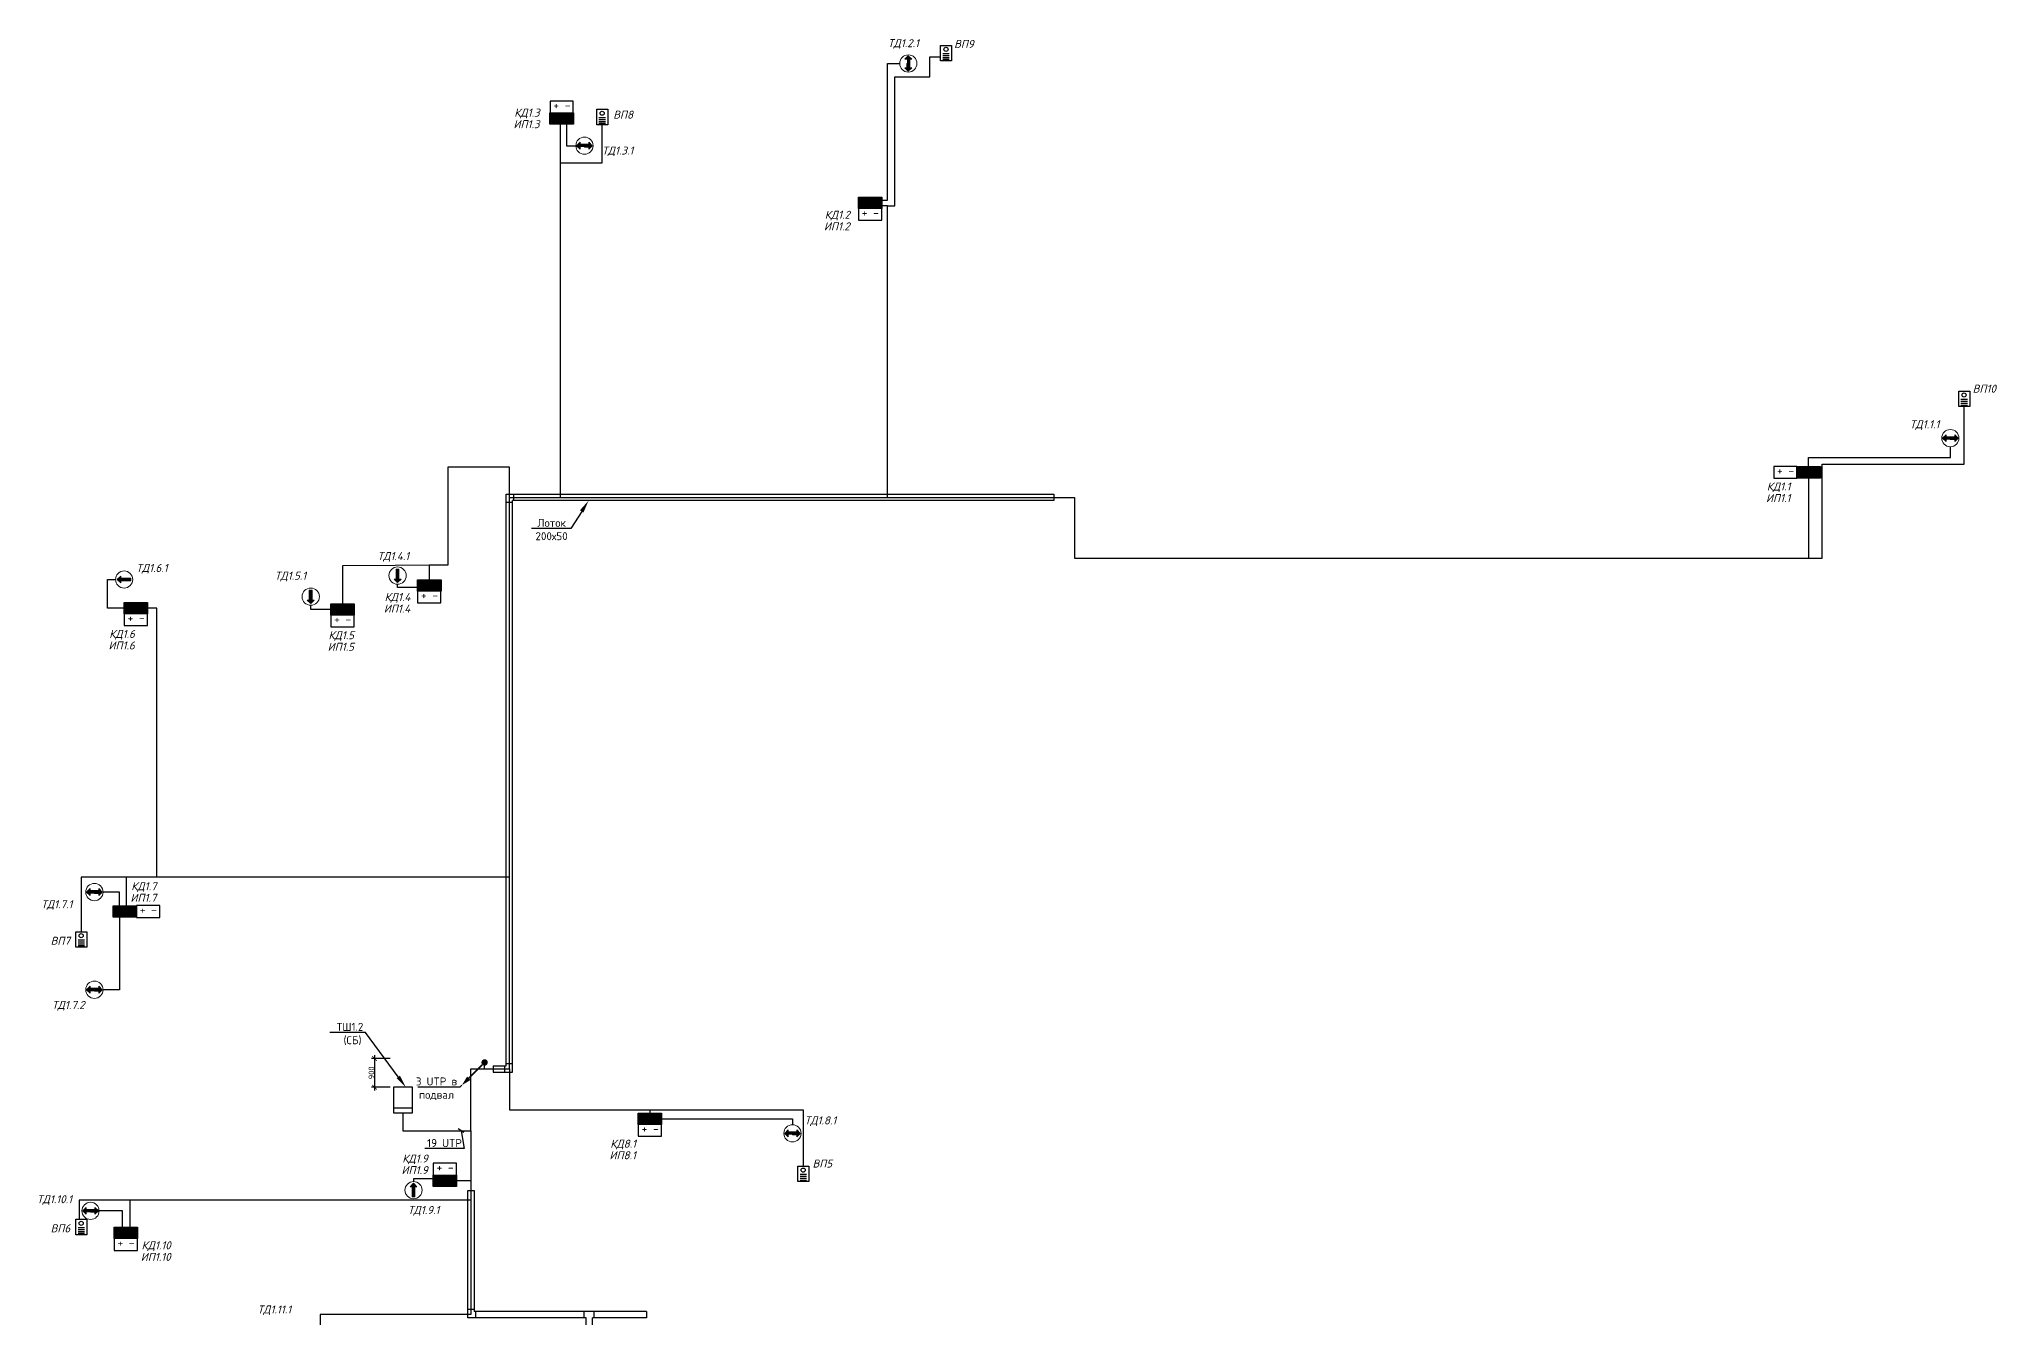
# Model space of a CAD drawing. Header units: millimetres. Extents: x -227263 to 66247, y -328592 to 378394.
# Drawn here: x -2408 to 58741, y 37090 to 77042 of the extents above; entities that cross this region are included whole.
import ezdxf
from ezdxf import colors
from ezdxf.entities.mleader import LeaderData, LeaderLine
from ezdxf.math import Vec2, Vec3

# ---------------------------------------------------------------- set-up
doc = ezdxf.new("R2010")
doc.units = ezdxf.units.MM
doc.header["$LTSCALE"] = 0.5
doc.layers.get('0').update_dxf_attribs({"lineweight": 18})
doc.layers.get('Defpoints').update_dxf_attribs({"color": 4, "lineweight": 140})
doc.layers.add('1', color=7, linetype='Continuous')
doc.layers.add('Датчики охр.', color=5, linetype='Continuous')
for name, color, linetype, lineweight in [('_0', 7, 'Continuous', 18), ('_СКУД', 1, 'Continuous', 30), ('_СС_ТФ', 174, 'Continuous', 30), ('АПС извещ', 1, 'Continuous', 30), ('СС_СКК_Лоток', 170, 'Continuous', 25), ('СС_СКС_Оборудование', 6, 'Continuous', 30), ('СС_СКУД_кабель', 7, 'Continuous', 30), ('СС_СКУД_оборудование', 7, 'Continuous', 25), ('СС_СКУД_текст', 7, 'Continuous', 25)]:
    doc.layers.add(name, color=color, linetype=linetype, lineweight=lineweight)
doc.styles.add('BRAZEN-txt', font='isocpeui.ttf')
doc.styles.add('DEN', font='', dxfattribs={"height": 300})
doc.styles.add('ICOCPEUR', font='')
doc.styles.add('ISOCPEUR', font='isocpeui.ttf', dxfattribs={"height": 2.5})
doc.styles.get('DEN').set_extended_font_data('ISOCPEUR')
doc.styles.get('ICOCPEUR').set_extended_font_data('ISOCPEUR')
doc.dimstyles.new('BRAZEN-Размеры_осевые', dxfattribs={"dimscale": 0, "dimtxt": 350, "dimasz": 150, "dimexe": 100, "dimexo": 100, "dimgap": 70, "dimtad": 1, "dimdec": 0, "dimzin": 0, "dimdsep": 46, "dimtxsty": 'BRAZEN-txt', "dimblk": 'ARCHTICK', "dimcen": 1, "dimdle": 100, "dimadec": 0, "dimazin": 0, "dimtfac": 1, "dimtdec": 0, "dimtofl": 0, "dimtmove": 1, "dimatfit": 3, "dimfxl": 1, "dimtolj": 1, "dimtzin": 0, "dimarcsym": 0})

# ---------------------------------------------------------------- blocks, each defined once
blk = doc.blocks.new('_ArchTick')
at = {"color": 0, "linetype": 'ByBlock', "const_width": 0.15}
blk.add_lwpolyline([(-0.5, -0.5), (0.5, 0.5)], dxfattribs=at)
blk = doc.blocks.new('*D494')
at = {"layer": 'Defpoints', "color": 0, "transparency": 16777216}
for p in [(8656, 45195), (8069, 44295), (8656, 44295)]:
    blk.add_point(p, dxfattribs=at)
at = {"layer": 'СС_СКК_Лоток', "color": 0, "linetype": 'Continuous', "lineweight": -2, "transparency": 16777216}
for p, q in [((8069, 45295), (8069, 44195)), ((8556, 45195), (7969, 45195)), ((8556, 44295), (7969, 44295))]:
    blk.add_line(p, q, dxfattribs=at)
at = {"layer": 'СС_СКК_Лоток', "color": 0, "lineweight": -2, "transparency": 16777216, "xscale": 150, "yscale": 150, "zscale": 150}
for p, rotation in [((8069, 45195), 90), ((8069, 44295), 270)]:
    blk.add_blockref('_ArchTick', p, dxfattribs=dict(at, rotation=rotation))
at = {"layer": 'СС_СКК_Лоток', "color": 0, "lineweight": 0, "transparency": 16777216, "insert": (7970, 44745), "char_height": 250, "width": 731.08, "attachment_point": 5, "rotation": 90, "style": 'ICOCPEUR'}
blk.add_mtext('\\A1;{\\H0.71429x;900}', dxfattribs=at)
blk = doc.blocks.new('глб87')
at = {"layer": 'АПС извещ', "color": 1, "ltscale": 100}
blk.add_lwpolyline([(188096, -212870), (187290, -212870), (187290, -213279), (188096, -213279)], close=True, dxfattribs=at)
at = {"layer": '1', "color": 7, "style": 'DEN'}
blk.add_text('+ -', height=300, dxfattribs=at).set_placement((187401, -213161))
blk = doc.blocks.new('A$Ca14e5f01')
at = {"lineweight": 20}
h = blk.add_hatch(color=0, dxfattribs=at)
h.dxf.hatch_style = 1
h.paths.add_polyline_path([(315, 405), (378, 405), (270, 514), (162, 405), (225, 405), (225, 270), (315, 270)])
h = blk.add_hatch(color=0, dxfattribs=at)
h.dxf.hatch_style = 1
h.paths.add_polyline_path([(315, 134), (315, 270), (225, 270), (225, 134), (162, 134), (270, 25), (378, 134)])
at = {"color": 0, "lineweight": 20}
for p, q in [((162, 405), (270, 514)), ((225, 405), (162, 405)), ((225, 134), (162, 134)), ((162, 134), (270, 25)), ((225, 270), (225, 134)), ((315, 270), (225, 270)), ((315, 270), (225, 270)), ((378, 405), (270, 514)), ((378, 134), (270, 25)), ((315, 270), (315, 405)), ((315, 405), (378, 405)), ((315, 270), (315, 134)), ((315, 134), (378, 134))]:
    blk.add_line(p, q, dxfattribs=at)
blk.add_circle((270, 270), 270, dxfattribs=at)
blk = doc.blocks.new('A$C2DBE3CD9')
at = {"layer": '_0', "true_color": 0xffffff}
h = blk.add_hatch(color=7, dxfattribs=at)
h.dxf.hatch_style = 1
h.paths.add_polyline_path([(0, 542), (355, 542), (355, 0), (0, 0)])
at = {"layer": '_СКУД', "color": 5, "lineweight": 30, "ltscale": 200}
for points in [[(0, 542), (355, 542), (355, 0), (0, 0)], [(45, 496), (310, 496), (310, 45), (45, 45)]]:
    blk.add_lwpolyline(points, close=True, dxfattribs=at)
for points in [[(45, 496), (310, 45)], [(45, 45), (310, 496)]]:
    blk.add_lwpolyline(points, dxfattribs=at)
blk = doc.blocks.new('A$C40bc01a5')
at = {"layer": '_0', "true_color": 0xffffff, "transparency": 33554610}
h = blk.add_hatch(color=7, dxfattribs=at)
h.dxf.hatch_style = 1
h.paths.add_polyline_path([(602, 309), (-598, 309), (-598, -300), (602, -300)])
at = {"layer": 'АПС извещ', "color": 82, "lineweight": 30, "ltscale": 100}
blk.add_lwpolyline([(602, 309), (-598, 309), (-598, -300), (602, -300)], close=True, dxfattribs=at)
at = {"layer": 'Датчики охр.', "color": 82, "lineweight": 30}
for p, q in [((-494, 225), (494, -225)), ((494, 225), (-494, -225))]:
    blk.add_line(p, q, dxfattribs=at)
blk.add_lwpolyline([(-494, 225), (494, 225), (494, -225), (-494, -225)], close=True, dxfattribs=at)
blk = doc.blocks.new('точка доступа')
at = {"lineweight": 20}
h = blk.add_hatch(color=0, dxfattribs=at)
h.dxf.hatch_style = 1
h.paths.add_polyline_path([(-64, 154), (-64, -293), (64, -293), (64, 154), (154, 154), (0, 310), (-154, 154)])
at = {"color": 0, "lineweight": 20}
for p, q in [((-154, 154), (0, 310)), ((-64, 154), (-154, 154)), ((-64, -293), (-64, 154)), ((154, 154), (0, 310)), ((64, -293), (64, 154)), ((64, 154), (154, 154)), ((-64, -293), (64, -293))]:
    blk.add_line(p, q, dxfattribs=at)
blk.add_circle((0, 0), 385, dxfattribs=at)
blk = doc.blocks.new('_Oblique')
at = {"color": 0, "linetype": 'ByBlock', "lineweight": -2}
blk.add_line((-0.5, -0.5), (0.5, 0.5), dxfattribs=at)
blk = doc.blocks.new('*U377')
at = {"layer": '_СС_ТФ', "color": 3, "lineweight": 30}
for p, q in [((-102, -14), (101, -14)), ((-102, -74), (101, -74)), ((-102, -136), (101, -136)), ((-102, -194), (101, -194))]:
    blk.add_line(p, q, dxfattribs=at)
blk.add_lwpolyline([(-171, 241), (171, 241), (171, -241), (-171, -241)], close=True, dxfattribs=at)
blk.add_circle((-3, 117), 64.3, dxfattribs=at)
blk = doc.blocks.new('*U502')
at = {"layer": '_СС_ТФ', "color": 3, "lineweight": 30}
for p, q in [((-102, -14), (101, -14)), ((-102, -74), (101, -74)), ((-102, -136), (101, -136)), ((-102, -194), (101, -194))]:
    blk.add_line(p, q, dxfattribs=at)
blk.add_lwpolyline([(-171, 241), (171, 241), (171, -241), (-171, -241)], close=True, dxfattribs=at)
blk.add_circle((-3, 117), 64.3, dxfattribs=at)
blk = doc.blocks.new('*U504')
at = {"layer": '_СС_ТФ', "color": 3, "lineweight": 30}
for p, q in [((-102, -14), (101, -14)), ((-102, -74), (101, -74)), ((-102, -136), (101, -136)), ((-102, -194), (101, -194))]:
    blk.add_line(p, q, dxfattribs=at)
blk.add_lwpolyline([(-171, 241), (171, 241), (171, -241), (-171, -241)], close=True, dxfattribs=at)
blk.add_circle((-3, 117), 64.3, dxfattribs=at)
blk = doc.blocks.new('*U506')
at = {"layer": '_СС_ТФ', "color": 3, "lineweight": 30}
for p, q in [((-102, -14), (101, -14)), ((-102, -74), (101, -74)), ((-102, -136), (101, -136)), ((-102, -194), (101, -194))]:
    blk.add_line(p, q, dxfattribs=at)
blk.add_lwpolyline([(-171, 241), (171, 241), (171, -241), (-171, -241)], close=True, dxfattribs=at)
blk.add_circle((-3, 117), 64.3, dxfattribs=at)
blk = doc.blocks.new('*U278')
blk.add_hatch(color=256).paths.add_polyline_path([(-0.71, -0.71, 1), (0.71, 0.71, 1)])
blk.add_lwpolyline([(-7.07, -7.07, 0, 1.5, 0), (-4.95, -4.95, 2, 2, 0)], format="xyseb")
at = {"const_width": 0.5}
blk.add_lwpolyline([(-4.95, -4.95), (-0.71, -0.71)], dxfattribs=at)
blk = doc.blocks.new('_None')

msp = doc.modelspace()

# ---------------------------------------------------------------- linework, layer by layer
at = {"layer": 'СС_СКК_Лоток'}
for p, q in [((12179, 44969), (12179, 62822)), ((12179, 62822), (29286, 62822)), ((12379, 62561), (12179, 62561)), ((29286, 62622), (12379, 62622)), ((12379, 44769), (12379, 62622)), ((12422, 62622), (12422, 62822)), ((29286, 62822), (29286, 62622)), ((11769.9, 44969), (12179, 44969)), ((11769.9, 44969), (11769.9, 44769)), ((11769.9, 44769), (12379, 44769)), ((12129, 44969), (12129, 44769)), ((12179, 45036), (12379, 45036)), ((10978.5, 37090.3), (10978.5, 41065)), ((10978.5, 41065), (11178.5, 41065)), ((11178.5, 41065), (11178.5, 37290.3)), ((11178.5, 37348.8), (10978.5, 37348.8)), ((14677.4, 37090.3), (10978.5, 37090.3)), ((14877.4, 37290.3), (11178.5, 37290.3)), ((11216.4, 37290.3), (11216.4, 37090.3)), ((14620.4, 37090.3), (14620.4, 37290.3)), ((14677.4, 27807.2), (14677.4, 37090.3)), ((16560.5, 37290.3), (14877.4, 37290.3)), ((14877.4, 28007.2), (14877.4, 37090.3)), ((16560.5, 37090.3), (14877.4, 37090.3)), ((14927.6, 37090.3), (14927.6, 37290.3)), ((16560.5, 37290.3), (16560.5, 37090.3))]:
    msp.add_line(p, q, dxfattribs=at)
at = {"layer": 'СС_СКС_Оборудование', "color": 7}
msp.add_line((9255.8, 43640.8), (8655.8, 43640.8), dxfattribs=at)
msp.add_lwpolyline([(9255.8, 43495), (9255.8, 44295), (8655.8, 44295), (8655.8, 43495)], close=True, dxfattribs=at)
at = {"layer": 'СС_СКУД_кабель', "color": 6}
for points in [[(8955.8, 43495), (8955.8, 42937.5), (11078.5, 42937.5), (11078.5, 44869), (12279, 44869), (12279, 62722), (24093.7, 62722), (24093.7, 71830.6), (24323.9, 71830.6), (24323.9, 75860.5), (25409.5, 75860.5), (25409.5, 76484), (25748.7, 76484)], [(8955.8, 43495), (8955.8, 42937.5), (11078.5, 42937.5), (11078.5, 44869), (12279, 44869), (12279, 62722), (12279, 62722), (13872, 62722), (13872, 74559.5)], [(8955.8, 43495), (8955.8, 42937.5), (11078.5, 42937.5), (11078.5, 44869), (12279, 44869), (12279, 62722), (12279, 62722), (13872, 62722), (13872, 73171.9), (15179.4, 73171.9), (15179.4, 74367.6)], [(8955.8, 43495), (8955.8, 42937.5), (11078.5, 42937.5), (11078.5, 44869), (12279, 44869), (12279, 62722), (24093.7, 62722), (24093.7, 71830.6), (23545.7, 71830.6)], [(8955.8, 43495), (8955.8, 42937.5), (11078.5, 42937.5), (11078.5, 44869), (12279, 44869), (12279, 62722), (29935.4, 62722), (29935.4, 60821.6), (53287.7, 60821.6), (53287.7, 63757.3), (57720.9, 63757.3), (57720.9, 65563.5)], [(8955.8, 43495), (8955.8, 42937.5), (11078.5, 42937.5), (11078.5, 44869), (12279, 44869), (12279, 62722), (12279, 63667.6), (10361.9, 63667.6), (10361.9, 60608.8), (7065.9, 60588.9), (7065.9, 59266.2)], [(8955.8, 43495), (8955.8, 42937.5), (11078.5, 42937.5), (11078.5, 44869), (12279, 44869), (12279, 62722), (12279, 63667.6), (10361.9, 63667.6), (10361.9, 60608.8), (9777.8, 60608.8), (9777.8, 60011.8)], [(8955.8, 43495), (8955.8, 42937.5), (11078.5, 42937.5), (11078.5, 44869), (12279, 44869), (12279, 62722), (29935.4, 62722), (29935.4, 60821.6), (52863.3, 60821.6), (52863.3, 63108.1), (52863.3, 63108.1), (52863.3, 63507.1)], [(8955.8, 43495), (8955.8, 42937.5), (11078.5, 42937.5), (11078.5, 44869), (12279, 44869), (12279, 50860.8), (1264.4, 50860.8), (1264.4, 59266.2), (979.4, 59266.2)], [(8955.8, 43495), (8955.8, 42937.5), (11078.5, 42937.5), (11078.5, 44869), (12279, 44869), (12279, 50860.8), (-1092.2, 50860.8), (-1092.2, 49153.9)], [(8955.8, 43495), (8955.8, 42937.5), (11078.5, 42937.5), (11078.5, 44869), (12279, 44869), (12279, 50860.8), (306.1, 50860.8), (306.1, 49952)], [(8955.8, 43495), (8955.8, 42937.5), (11078.5, 42937.5), (11078.5, 44869), (11506, 44869), (11506, 45069.5)], [(8955.8, 43495), (8955.8, 42937.5), (11078.5, 42937.5), (11078.5, 44869), (11506, 44869), (11506, 45069.5)], [(8955.8, 43495), (8955.8, 42937.5), (11078.5, 42937.5), (11078.5, 44869), (11506, 44869), (11506, 45069.5)], [(8955.8, 43495), (8955.8, 42937.5), (11078.5, 42937.5), (11078.5, 44869), (12279, 44869), (12279, 43591), (21460, 43591), (21460, 41830.1)], [(8955.8, 43495), (8955.8, 42937.5), (11078.5, 42937.5), (11078.5, 44869), (12279, 44869), (12279, 43591), (16667.7, 43591), (16667.7, 43360.4)], [(8955.8, 43495), (8955.8, 42937.5), (11078.5, 42937.5), (11078.5, 40768.9), (-1155.6, 40768.9), (-1155.6, 40169.2)], [(8955.8, 43495), (8955.8, 42937.5), (11078.5, 42937.5), (11078.5, 40768.9), (422.6, 40768.9), (422.6, 39743.5)], [(8955.8, 43495), (8955.8, 42937.5), (11078.5, 42937.5), (11078.5, 37190.3), (6366.3, 37190.3), (6366.3, 36364.2)], [(8955.8, 43495), (8955.8, 42937.5), (11078.5, 42937.5), (11078.5, 41375.1), (10264.2, 41375.1)]]:
    msp.add_lwpolyline(points, dxfattribs=at)
at = {"layer": 'СС_СКУД_кабель', "color": 84}
for points in [[(23592.6, 72013.3), (24093.7, 72013.3), (24093.7, 76280.9), (24470.4, 76280.9)], [(14068, 74381.8), (14068, 73713), (14355.5, 73713)], [(52861.5, 63684.8), (52861.5, 63967), (57291.7, 63967), (57288.2, 64305.7)], [(496.3, 59266.2), (-278.2, 59266.2), (-278.2, 60159.3), (-23, 60159.3)], [(9770, 59911), (8786.9, 59911), (8786.9, 60011.4)], [(7058.1, 59224.7), (6075, 59224.7), (6075, 59353.3)], [(105.4, 49952), (105.4, 50392), (-411.6, 50392)], [(105.4, 49617.3), (105.4, 47341.6), (-411.6, 47341.6)], [(16726.5, 43310.5), (21122.5, 43310.5), (21122.5, 43124.7)], [(10259.3, 41438), (9285.3, 41438), (9285.3, 41349.2)], [(192.6, 39782.1), (192.6, 40432.9), (-534.2, 40432.9)]]:
    msp.add_lwpolyline(points, dxfattribs=at)

# ---------------------------------------------------------------- block references
at = {"layer": 'СС_СКК_Лоток', "color": 7, "xscale": 100, "yscale": 100, "zscale": 100}
msp.add_blockref('*U278', (11506, 45069.5), dxfattribs=at)
at = {"layer": 'СС_СКУД_кабель', "color": 6, "xscale": 0.6105000000000002, "yscale": 0.55, "zscale": 0.55}
msp.add_blockref('A$C40bc01a5', (263.4, 49782.1), dxfattribs=at)
at = {"layer": 'СС_СКУД_оборудование', "color": 6}
msp.add_blockref('A$Ca14e5f01', (24470.4, 76011.2), dxfattribs=at)
at = {"layer": 'СС_СКУД_оборудование', "color": 3, "lineweight": 30}
for name, p in [('*U502', (25919.6, 76606.1)), ('*U377', (15179.4, 74608.7)), ('*U504', (57720.9, 65804.6)), ('*U506', (-1092.2, 48912.8)), ('*U506', (21460, 41589.3)), ('*U506', (-1092.2, 39928.1))]:
    msp.add_blockref(name, p, dxfattribs=at)
at = {"layer": 'СС_СКУД_оборудование', "linetype": 'ByBlock', "lineweight": 30, "yscale": 1.35, "zscale": 1.3, "rotation": 270}
for p in [(13547.3, 74737.2), (23180.1, 72105.8), (52497.7, 63684.8), (9412.3, 60153), (248.3, 59443.9), (6700.4, 59402.4), (16302.1, 43488.2), (9898.6, 41552.8), (-67, 39921.2)]:
    msp.add_blockref('A$C2DBE3CD9', p, dxfattribs=at)
at = {"layer": 'СС_СКУД_оборудование', "xscale": 0.9025304142727476, "yscale": 0.9025304142727476, "zscale": 0.9025304142727476}
for p in [(-155485.8, 267227.6), (-145853, 263871.6), (-117265, 255813), (-159620.9, 251918.8), (-168784.9, 251209.7), (-162332.8, 251168.2), (-168404, 242090.5), (-152729.4, 235254.1), (-159134.6, 234043.3), (-169100.1, 231687)]:
    msp.add_blockref('глб87', p, dxfattribs=at)
at = {"layer": 'СС_СКУД_оборудование', "color": 6, "rotation": 90}
for p in [(14894.9, 73443.3), (57557.9, 64305.7), (-411.6, 50122.3), (-411.6, 47071.9), (21392.2, 42585.3), (-534.2, 40163.2)]:
    msp.add_blockref('A$Ca14e5f01', p, dxfattribs=at)
at = {"layer": 'СС_СКУД_оборудование', "color": 5, "xscale": 0.7, "yscale": 0.7, "zscale": 0.7}
for p, rotation in [((8786.9, 60281.1), 180), ((246.7, 60159.3), 89.99999999999999), ((6075, 59623), 180)]:
    msp.add_blockref('точка доступа', p, dxfattribs=dict(at, rotation=rotation))
msp.add_blockref('точка доступа', (9285.3, 41079.5), dxfattribs=at)

# ---------------------------------------------------------------- texts
at = {"layer": 'СС_СКУД_текст', "style": 'ISOCPEUR'}
for s, p in [('ТД1.2.1', (24101.6, 76790.7)), ('ВП9', (26172, 76766.9)), ('ВП8', (15523.9, 74556.5)), ('ТД1.3.1', (15175.5, 73436)), ('ВП10', (57986.6, 65995.1)), ('ТД1.1.1', (56021.8, 64883.4)), ('ТД1.6.1', (624.6, 60395)), ('ТД1.4.1', (8160.3, 60765.8)), ('ТД1.5.1', (4952.3, 60152)), ('ТД1.7.1', (-2343.7, 49888.1)), ('ВП7', (-2048.7, 48746.6)), ('ТД1.7.2', (-2007.6, 46742.1)), ('ТД1.8.1', (21501.8, 43134.4)), ('ВП5', (21749.3, 41786.1)), ('ТД1.10.1', (-2477, 40671.4)), ('ТД1.9.1', (9109.2, 40334.3)), ('ВП6', (-2048.7, 39761.9)), ('ТД1.11.1', (4413.3, 37226.7))]:
    msp.add_text(s, height=250, dxfattribs=at).set_placement(p)
at = {"layer": 'СС_СКУД_текст', "color": 7, "lineweight": 20, "style": 'ISOCPEUR'}
for s, p in [('КД1.3', (12433, 74620.3)), ('ИП1.3', (12407.3, 74258.7)), ('КД1.2', (22130.5, 71429.1)), ('ИП1.2', (22104.9, 71067.5)), ('КД1.1', (51555.5, 62939)), ('ИП1.1', (51529.8, 62577.4)), ('ИП1.4', (8357.3, 59124.8)), ('КД1.4', (8382.9, 59486.4)), ('ИП1.6', (-243, 57972.8)), ('КД1.6', (-217.4, 58334.3)), ('ИП1.5', (6603.2, 57931.2)), ('КД1.5', (6628.8, 58292.8)), ('ИП1.7', (442.9, 50089)), ('КД1.7', (468.5, 50450.6)), ('ИП8.1', (15406.4, 42045)), ('КД8.1', (15432.1, 42406.5)), ('ИП1.9', (8909.2, 41581)), ('КД1.9', (8934.8, 41942.6)), ('КД1.10', (791, 39231.2)), ('ИП1.10', (765.3, 38869.6))]:
    msp.add_text(s, height=250, dxfattribs=at).set_placement(p)

# ---------------------------------------------------------------- dimensions: what is measured, and where the dimension line sits
at = {"layer": 'СС_СКК_Лоток', "color": 7, "lineweight": 0}
dim = msp.add_linear_dim(base=(8069.3, 44295), p1=(8655.8, 45195), p2=(8655.8, 44295), angle=270, text='{\\H0.71429x;<>}', dimstyle='BRAZEN-Размеры_осевые', override={"dimscale": 1, "dimtxt": 250, "dimgap": 10, "dimtxsty": 'ICOCPEUR'}, dxfattribs=at)
dim.commit()
dim.dimension.update_dxf_attribs({"geometry": '*D494', "text_midpoint": (7970, 44745)})

# ---------------------------------------------------------------- leaders
ml = msp.add_multileader_mtext('Standard', dxfattribs=at)
ml.set_content('Лоток\\P200х50', color=7, style='ICOCPEUR')
ml.set_leader_properties()
ml.build(insert=Vec2(0, 0))
ml.multileader.update_dxf_attribs({"text_left_attachment_type": 6, "text_right_attachment_type": 6, "dogleg_length": 100, "arrow_head_size": 400})
ctx = ml.context
ctx.base_point, ctx.char_height, ctx.arrow_head_size, ctx.landing_gap_size, ctx.plane_origin = Vec3(13098, 61754), 250, 400, 0, Vec3(18676.3, 59607.6)
ctx.left_attachment, ctx.right_attachment, ctx.text_align_type = 6, 6, 1
notes = []
notes.append((ctx, [(0, (1, 1, 0), (14198, 61754), (-1, 0), 100, [(0, [(14753, 62622)], 0, [])])]))
ctx.mtext.insert, ctx.mtext.width, ctx.mtext.alignment, ctx.mtext.flow_direction = Vec3(13598, 62054), 2467.274, 2, 5
ml = msp.add_multileader_mtext('Standard', dxfattribs=at)
ml.set_content('ТШ1.2\\P (СБ)', color=7, style='ICOCPEUR')
ml.set_leader_properties()
ml.build(insert=Vec2(0, 0))
ml.multileader.update_dxf_attribs({"text_left_attachment_type": 6, "text_right_attachment_type": 6, "dogleg_length": 100, "arrow_head_size": 400})
ctx = ml.context
ctx.base_point, ctx.char_height, ctx.arrow_head_size, ctx.landing_gap_size, ctx.plane_origin = Vec3(6913.2, 46006.8), 250, 400, 0, Vec3(14828, 41007.1)
ctx.left_attachment, ctx.right_attachment, ctx.text_align_type = 6, 6, 1
notes.append((ctx, [(0, (1, 1, 0), (7788.2, 46006.8), (-1, 0), 100, [(0, [(9044.1, 44295)], 0, [])])]))
ctx.mtext.insert, ctx.mtext.width, ctx.mtext.alignment, ctx.mtext.flow_direction = Vec3(7300.7, 46306.8), 1520.837, 2, 5
ml = msp.add_multileader_mtext('Standard', dxfattribs=at)
ml.set_content('3 UTP в\\Pподвал', color=7, style='ICOCPEUR')
ml.set_leader_properties()
ml.set_arrow_properties(name='NONE')
ml.build(insert=Vec2(0, 0))
ml.multileader.update_dxf_attribs({"text_left_attachment_type": 6, "text_right_attachment_type": 6, "dogleg_length": 100, "arrow_head_size": 400})
ctx = ml.context
ctx.base_point, ctx.char_height, ctx.arrow_head_size, ctx.landing_gap_size, ctx.plane_origin = Vec3(9366.7, 44301.7), 250, 400, 0, Vec3(15191, 43450.9)
ctx.left_attachment, ctx.right_attachment, ctx.text_align_type = 6, 6, 1
notes.append((ctx, [(0, (1, 1, 0), (10737, 44301.7), (-1, 0), 100, [(0, [(10798.9, 44362.4)], 0, [])])]))
ctx.mtext.insert, ctx.mtext.width, ctx.mtext.alignment, ctx.mtext.flow_direction = Vec3(10001.9, 44601.7), 1991.197, 2, 5
ml = msp.add_multileader_mtext('Standard', dxfattribs=at)
ml.set_content('19 UTP', color=7, style='ICOCPEUR')
ml.set_leader_properties()
ml.set_arrow_properties(name='OBLIQUE')
ml.build(insert=Vec2(0, 0))
ml.multileader.update_dxf_attribs({"text_left_attachment_type": 6, "text_right_attachment_type": 6, "dogleg_length": 100, "arrow_head_size": 150})
ctx = ml.context
ctx.base_point, ctx.char_height, ctx.arrow_head_size, ctx.landing_gap_size, ctx.plane_origin = Vec3(9736.8, 42376.4), 250, 150, 0, Vec3(15872.2, 44816.4)
ctx.left_attachment, ctx.right_attachment, ctx.text_align_type = 6, 6, 1
notes.append((ctx, [(0, (1, 1, 0), (10870.5, 42376.4), (-1, 0), 100, [(0, [(10769.9, 42937.5)], 0, [])])]))
ctx.mtext.insert, ctx.mtext.width, ctx.mtext.alignment, ctx.mtext.flow_direction = Vec3(10253.7, 42676.4), 1991.197, 2, 5
for ctx, leaders in notes:
    for number, flags, end, landing, length, lines in leaders:
        leader = LeaderData()
        leader.index, (leader.has_last_leader_line, leader.has_dogleg_vector, leader.attachment_direction) = number, flags
        leader.last_leader_point, leader.dogleg_vector, leader.dogleg_length = Vec3(end), Vec3(landing), length
        for number, points, colour, breaks in lines:
            line = LeaderLine()
            line.index, line.vertices, line.color, line.breaks = number, Vec3.list(points), colors.encode_raw_color(colour), breaks
            leader.lines.append(line)
        ctx.leaders.append(leader)

doc.saveas('drawing.dxf')
